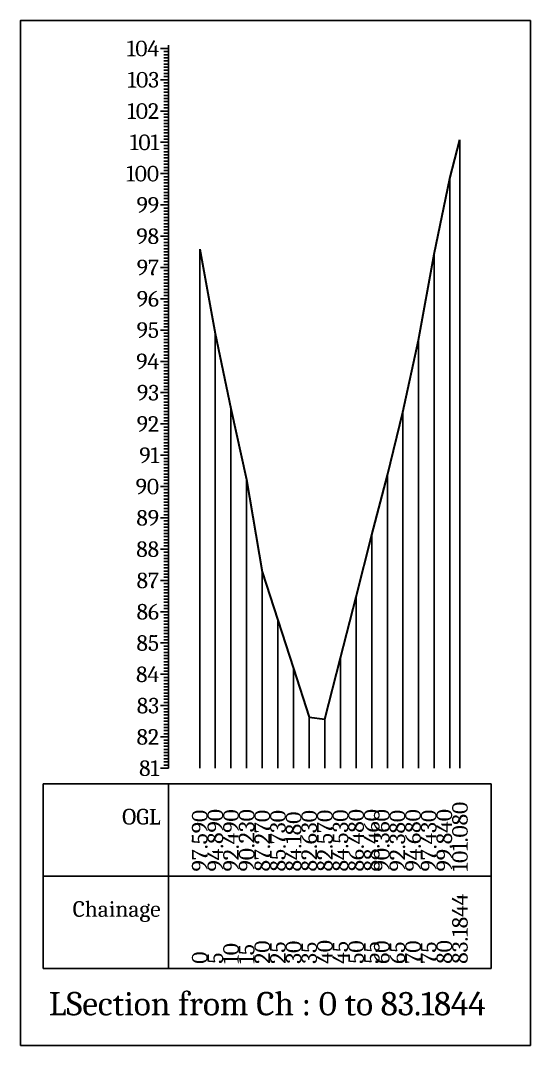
# Model space of a CAD drawing. Header units: inches. Extents: x 12 to 499, y -1 to 336.
# Drawn here: x 336 to 499, y 8.5 to 336.1 of the extents above; entities that cross this region are included whole.
import ezdxf
from ezdxf.enums import TextEntityAlignment as Align

# ---------------------------------------------------------------- set-up
doc = ezdxf.new("R2010")
doc.units = ezdxf.units.IN
for name, color, linetype in [('Data Table', 7, 'Continuous'), ('Minor Scale', 250, 'Continuous'), ('OGL', 1, 'Continuous'), ('STR-STR1', 7, 'Continuous')]:
    doc.layers.add(name, color=color, linetype=linetype)
doc.styles.get("Standard").update_dxf_attribs({"font": 'Cambria.ttf'})

msp = doc.modelspace()

# ---------------------------------------------------------------- linework, layer by layer
at = {"layer": 'Data Table'}
for p, q in [((383.27, 97.15), (383.27, 328.15)), ((383.27, 327.15), (380.77, 327.15)), ((383.27, 317.15), (380.77, 317.15)), ((383.27, 307.15), (380.77, 307.15)), ((383.27, 297.15), (380.77, 297.15)), ((476.46, 97.15), (476.46, 297.95)), ((383.27, 287.15), (380.77, 287.15)), ((473.27, 97.15), (473.27, 285.55)), ((383.27, 277.15), (380.77, 277.15)), ((383.27, 267.15), (380.77, 267.15)), ((393.27, 97.15), (393.27, 263.05)), ((468.27, 97.15), (468.27, 261.45)), ((383.27, 257.15), (380.77, 257.15)), ((383.27, 247.15), (380.77, 247.15)), ((383.27, 237.15), (380.77, 237.15)), ((398.27, 97.15), (398.27, 236.05)), ((463.27, 97.15), (463.27, 233.95)), ((383.27, 227.15), (380.77, 227.15)), ((383.27, 217.15), (380.77, 217.15)), ((403.27, 97.15), (403.27, 212.05)), ((458.27, 97.15), (458.27, 210.95)), ((383.27, 207.15), (380.77, 207.15)), ((383.27, 197.15), (380.77, 197.15)), ((453.27, 97.15), (453.27, 190.75)), ((383.27, 187.15), (380.77, 187.15)), ((408.27, 97.15), (408.27, 189.45)), ((383.27, 177.15), (380.77, 177.15)), ((448.27, 97.15), (448.27, 171.75)), ((383.27, 167.15), (380.77, 167.15)), ((413.27, 97.15), (413.27, 159.85)), ((383.27, 157.15), (380.77, 157.15)), ((443.27, 97.15), (443.27, 151.95)), ((383.27, 147.15), (380.77, 147.15)), ((418.27, 97.15), (418.27, 144.45)), ((383.27, 137.15), (380.77, 137.15)), ((438.27, 97.15), (438.27, 132.45)), ((423.27, 97.15), (423.27, 128.95)), ((383.27, 127.15), (380.77, 127.15)), ((383.27, 117.15), (380.77, 117.15)), ((428.27, 97.15), (428.27, 113.45)), ((433.27, 97.15), (433.27, 112.85)), ((383.27, 107.15), (380.77, 107.15)), ((383.27, 97.15), (380.77, 97.15)), ((343.27, 92.15), (486.46, 92.15)), ((343.27, 92.15), (343.27, 33.15)), ((383.27, 92.15), (383.27, 33.15)), ((486.46, 92.15), (486.46, 33.15)), ((343.27, 33.15), (486.46, 33.15))]:
    msp.add_line(p, q, dxfattribs=at)
at = {"layer": 'Minor Scale'}
for p, q in [((383.27, 326.15), (381.77, 326.15)), ((383.27, 325.15), (381.77, 325.15)), ((383.27, 324.15), (381.77, 324.15)), ((383.27, 323.15), (381.77, 323.15)), ((383.27, 322.15), (381.77, 322.15)), ((383.27, 321.15), (381.77, 321.15)), ((383.27, 320.15), (381.77, 320.15)), ((383.27, 319.15), (381.77, 319.15)), ((383.27, 318.15), (381.77, 318.15)), ((383.27, 316.15), (381.77, 316.15)), ((383.27, 315.15), (381.77, 315.15)), ((383.27, 314.15), (381.77, 314.15)), ((383.27, 313.15), (381.77, 313.15)), ((383.27, 312.15), (381.77, 312.15)), ((383.27, 311.15), (381.77, 311.15)), ((383.27, 310.15), (381.77, 310.15)), ((383.27, 309.15), (381.77, 309.15)), ((383.27, 308.15), (381.77, 308.15)), ((383.27, 306.15), (381.77, 306.15)), ((383.27, 305.15), (381.77, 305.15)), ((383.27, 304.15), (381.77, 304.15)), ((383.27, 303.15), (381.77, 303.15)), ((383.27, 302.15), (381.77, 302.15)), ((383.27, 301.15), (381.77, 301.15)), ((383.27, 300.15), (381.77, 300.15)), ((383.27, 299.15), (381.77, 299.15)), ((383.27, 298.15), (381.77, 298.15)), ((383.27, 296.15), (381.77, 296.15)), ((383.27, 295.15), (381.77, 295.15)), ((383.27, 294.15), (381.77, 294.15)), ((383.27, 293.15), (381.77, 293.15)), ((383.27, 292.15), (381.77, 292.15)), ((383.27, 291.15), (381.77, 291.15)), ((383.27, 290.15), (381.77, 290.15)), ((383.27, 289.15), (381.77, 289.15)), ((383.27, 288.15), (381.77, 288.15)), ((383.27, 286.15), (381.77, 286.15)), ((383.27, 285.15), (381.77, 285.15)), ((383.27, 284.15), (381.77, 284.15)), ((383.27, 283.15), (381.77, 283.15)), ((383.27, 282.15), (381.77, 282.15)), ((383.27, 281.15), (381.77, 281.15)), ((383.27, 280.15), (381.77, 280.15)), ((383.27, 279.15), (381.77, 279.15)), ((383.27, 278.15), (381.77, 278.15)), ((383.27, 276.15), (381.77, 276.15)), ((383.27, 275.15), (381.77, 275.15)), ((383.27, 274.15), (381.77, 274.15)), ((383.27, 273.15), (381.77, 273.15)), ((383.27, 272.15), (381.77, 272.15)), ((383.27, 271.15), (381.77, 271.15)), ((383.27, 270.15), (381.77, 270.15)), ((383.27, 269.15), (381.77, 269.15)), ((383.27, 268.15), (381.77, 268.15)), ((383.27, 266.15), (381.77, 266.15)), ((383.27, 265.15), (381.77, 265.15)), ((383.27, 264.15), (381.77, 264.15)), ((383.27, 263.15), (381.77, 263.15)), ((383.27, 262.15), (381.77, 262.15)), ((383.27, 261.15), (381.77, 261.15)), ((383.27, 260.15), (381.77, 260.15)), ((383.27, 259.15), (381.77, 259.15)), ((383.27, 258.15), (381.77, 258.15)), ((383.27, 256.15), (381.77, 256.15)), ((383.27, 255.15), (381.77, 255.15)), ((383.27, 254.15), (381.77, 254.15)), ((383.27, 253.15), (381.77, 253.15)), ((383.27, 252.15), (381.77, 252.15)), ((383.27, 251.15), (381.77, 251.15)), ((383.27, 250.15), (381.77, 250.15)), ((383.27, 249.15), (381.77, 249.15)), ((383.27, 248.15), (381.77, 248.15)), ((383.27, 246.15), (381.77, 246.15)), ((383.27, 245.15), (381.77, 245.15)), ((383.27, 244.15), (381.77, 244.15)), ((383.27, 243.15), (381.77, 243.15)), ((383.27, 242.15), (381.77, 242.15)), ((383.27, 241.15), (381.77, 241.15)), ((383.27, 240.15), (381.77, 240.15)), ((383.27, 239.15), (381.77, 239.15)), ((383.27, 238.15), (381.77, 238.15)), ((383.27, 236.15), (381.77, 236.15)), ((383.27, 235.15), (381.77, 235.15)), ((383.27, 234.15), (381.77, 234.15)), ((383.27, 233.15), (381.77, 233.15)), ((383.27, 232.15), (381.77, 232.15)), ((383.27, 231.15), (381.77, 231.15)), ((383.27, 230.15), (381.77, 230.15)), ((383.27, 229.15), (381.77, 229.15)), ((383.27, 228.15), (381.77, 228.15)), ((383.27, 226.15), (381.77, 226.15)), ((383.27, 225.15), (381.77, 225.15)), ((383.27, 224.15), (381.77, 224.15)), ((383.27, 223.15), (381.77, 223.15)), ((383.27, 222.15), (381.77, 222.15)), ((383.27, 221.15), (381.77, 221.15)), ((383.27, 220.15), (381.77, 220.15)), ((383.27, 219.15), (381.77, 219.15)), ((383.27, 218.15), (381.77, 218.15)), ((383.27, 216.15), (381.77, 216.15)), ((383.27, 215.15), (381.77, 215.15)), ((383.27, 214.15), (381.77, 214.15)), ((383.27, 213.15), (381.77, 213.15)), ((383.27, 212.15), (381.77, 212.15)), ((383.27, 211.15), (381.77, 211.15)), ((383.27, 210.15), (381.77, 210.15)), ((383.27, 209.15), (381.77, 209.15)), ((383.27, 208.15), (381.77, 208.15)), ((383.27, 206.15), (381.77, 206.15)), ((383.27, 205.15), (381.77, 205.15)), ((383.27, 204.15), (381.77, 204.15)), ((383.27, 203.15), (381.77, 203.15)), ((383.27, 202.15), (381.77, 202.15)), ((383.27, 201.15), (381.77, 201.15)), ((383.27, 200.15), (381.77, 200.15)), ((383.27, 199.15), (381.77, 199.15)), ((383.27, 198.15), (381.77, 198.15)), ((383.27, 196.15), (381.77, 196.15)), ((383.27, 195.15), (381.77, 195.15)), ((383.27, 194.15), (381.77, 194.15)), ((383.27, 193.15), (381.77, 193.15)), ((383.27, 192.15), (381.77, 192.15)), ((383.27, 191.15), (381.77, 191.15)), ((383.27, 190.15), (381.77, 190.15)), ((383.27, 189.15), (381.77, 189.15)), ((383.27, 188.15), (381.77, 188.15)), ((383.27, 186.15), (381.77, 186.15)), ((383.27, 185.15), (381.77, 185.15)), ((383.27, 184.15), (381.77, 184.15)), ((383.27, 183.15), (381.77, 183.15)), ((383.27, 182.15), (381.77, 182.15)), ((383.27, 181.15), (381.77, 181.15)), ((383.27, 180.15), (381.77, 180.15)), ((383.27, 179.15), (381.77, 179.15)), ((383.27, 178.15), (381.77, 178.15)), ((383.27, 176.15), (381.77, 176.15)), ((383.27, 175.15), (381.77, 175.15)), ((383.27, 174.15), (381.77, 174.15)), ((383.27, 173.15), (381.77, 173.15)), ((383.27, 172.15), (381.77, 172.15)), ((383.27, 171.15), (381.77, 171.15)), ((383.27, 170.15), (381.77, 170.15)), ((383.27, 169.15), (381.77, 169.15)), ((383.27, 168.15), (381.77, 168.15)), ((383.27, 166.15), (381.77, 166.15)), ((383.27, 165.15), (381.77, 165.15)), ((383.27, 164.15), (381.77, 164.15)), ((383.27, 163.15), (381.77, 163.15)), ((383.27, 162.15), (381.77, 162.15)), ((383.27, 161.15), (381.77, 161.15)), ((383.27, 160.15), (381.77, 160.15)), ((383.27, 159.15), (381.77, 159.15)), ((383.27, 158.15), (381.77, 158.15)), ((383.27, 156.15), (381.77, 156.15)), ((383.27, 155.15), (381.77, 155.15)), ((383.27, 154.15), (381.77, 154.15)), ((383.27, 153.15), (381.77, 153.15)), ((383.27, 152.15), (381.77, 152.15)), ((383.27, 151.15), (381.77, 151.15)), ((383.27, 150.15), (381.77, 150.15)), ((383.27, 149.15), (381.77, 149.15)), ((383.27, 148.15), (381.77, 148.15)), ((383.27, 146.15), (381.77, 146.15)), ((383.27, 145.15), (381.77, 145.15)), ((383.27, 144.15), (381.77, 144.15)), ((383.27, 143.15), (381.77, 143.15)), ((383.27, 142.15), (381.77, 142.15)), ((383.27, 141.15), (381.77, 141.15)), ((383.27, 140.15), (381.77, 140.15)), ((383.27, 139.15), (381.77, 139.15)), ((383.27, 138.15), (381.77, 138.15)), ((383.27, 136.15), (381.77, 136.15)), ((383.27, 135.15), (381.77, 135.15)), ((383.27, 134.15), (381.77, 134.15)), ((383.27, 133.15), (381.77, 133.15)), ((383.27, 132.15), (381.77, 132.15)), ((383.27, 131.15), (381.77, 131.15)), ((383.27, 130.15), (381.77, 130.15)), ((383.27, 129.15), (381.77, 129.15)), ((383.27, 128.15), (381.77, 128.15)), ((383.27, 126.15), (381.77, 126.15)), ((383.27, 125.15), (381.77, 125.15)), ((383.27, 124.15), (381.77, 124.15)), ((383.27, 123.15), (381.77, 123.15)), ((383.27, 122.15), (381.77, 122.15)), ((383.27, 121.15), (381.77, 121.15)), ((383.27, 120.15), (381.77, 120.15)), ((383.27, 119.15), (381.77, 119.15)), ((383.27, 118.15), (381.77, 118.15)), ((383.27, 116.15), (381.77, 116.15)), ((383.27, 115.15), (381.77, 115.15)), ((383.27, 114.15), (381.77, 114.15)), ((383.27, 113.15), (381.77, 113.15)), ((383.27, 112.15), (381.77, 112.15)), ((383.27, 111.15), (381.77, 111.15)), ((383.27, 110.15), (381.77, 110.15)), ((383.27, 109.15), (381.77, 109.15)), ((383.27, 108.15), (381.77, 108.15)), ((383.27, 106.15), (381.77, 106.15)), ((383.27, 105.15), (381.77, 105.15)), ((383.27, 104.15), (381.77, 104.15)), ((383.27, 103.15), (381.77, 103.15)), ((383.27, 102.15), (381.77, 102.15)), ((383.27, 101.15), (381.77, 101.15)), ((383.27, 100.15), (381.77, 100.15)), ((383.27, 99.15), (381.77, 99.15)), ((383.27, 98.15), (381.77, 98.15))]:
    msp.add_line(p, q, dxfattribs=at)
at = {"layer": 'OGL'}
msp.add_line((343.27, 62.65), (486.46, 62.65), dxfattribs=at)
at = {"layer": 'OGL', "lineweight": 30, "flags": 128}
msp.add_lwpolyline([(393.27, 263.05), (398.27, 236.05), (403.27, 212.05), (408.27, 189.45), (413.27, 159.85), (418.27, 144.45), (423.27, 128.95), (428.27, 113.45), (433.27, 112.85), (438.27, 132.45), (443.27, 151.95), (448.27, 171.75), (453.27, 190.75), (458.27, 210.95), (463.27, 233.95), (468.27, 261.45), (473.27, 285.55), (476.46, 297.95)], dxfattribs=at)
at = {"layer": 'STR-STR1'}
msp.add_lwpolyline([(335.99, 8.53), (499.03, 8.53), (499.03, 336.07), (335.99, 336.07)], close=True, dxfattribs=at)

# ---------------------------------------------------------------- texts
at = {"layer": 'Data Table'}
for s, p in [('104', (380.27, 324.65)), ('103', (380.27, 314.65)), ('102', (380.27, 304.65)), ('101', (380.27, 294.65)), ('100', (380.27, 284.65)), ('99', (380.27, 274.65)), ('98', (380.27, 264.65)), ('97', (380.27, 254.65)), ('96', (380.27, 244.65)), ('95', (380.27, 234.65)), ('94', (380.27, 224.65)), ('93', (380.27, 214.65)), ('92', (380.27, 204.65)), ('91', (380.27, 194.65)), ('90', (380.27, 184.65)), ('89', (380.27, 174.65)), ('88', (380.27, 164.65)), ('87', (380.27, 154.65)), ('86', (380.27, 144.65)), ('85', (380.27, 134.65)), ('84', (380.27, 124.65)), ('83', (380.27, 114.65)), ('82', (380.27, 104.65)), ('81', (380.27, 94.65)), ('Chainage', (380.77, 49.65))]:
    msp.add_text(s, height=5, dxfattribs=at).set_placement(p, align=Align.RIGHT)
for s, p in [('83.1844', (476.46, 34.65)), ('10', (403.27, 34.65)), ('15', (408.27, 34.65)), ('20', (413.27, 34.65)), ('25', (418.27, 34.65)), ('30', (423.27, 34.65)), ('35', (428.27, 34.65)), ('40', (433.27, 34.65)), ('45', (438.27, 34.65)), ('50', (443.27, 34.65)), ('55', (448.27, 34.65)), ('60', (451.46, 34.65)), ('65', (456.46, 34.65)), ('70', (461.46, 34.65)), ('75', (466.46, 34.65)), ('80', (471.46, 34.65)), ('0', (393.27, 34.65)), ('5', (398.27, 34.65))]:
    msp.add_text(s, height=5, rotation=90, dxfattribs=at).set_placement(p, align=Align.MIDDLE_LEFT)
msp.add_text('LSection from Ch : 0 to 83.1844', height=7.5, dxfattribs=at).set_placement((414.86, 18.15), align=Align.CENTER)
at = {"layer": 'OGL'}
for s, p in [('101.080', (476.46, 64.15)), ('97.590', (393.27, 64.15)), ('94.890', (398.27, 64.15)), ('92.490', (403.27, 64.15)), ('90.230', (408.27, 64.15)), ('87.270', (413.27, 64.15)), ('85.730', (418.27, 64.15)), ('84.180', (423.27, 64.15)), ('82.630', (428.27, 64.15)), ('82.570', (433.27, 64.15)), ('84.530', (438.27, 64.15)), ('86.480', (443.27, 64.15)), ('88.460', (448.27, 64.15)), ('90.360', (451.46, 64.15)), ('92.380', (456.46, 64.15)), ('94.680', (461.46, 64.15)), ('97.430', (466.46, 64.15)), ('99.840', (471.46, 64.15))]:
    msp.add_text(s, height=5, rotation=90, dxfattribs=at).set_placement(p, align=Align.MIDDLE_LEFT)
msp.add_text('OGL', height=5, dxfattribs=at).set_placement((380.77, 79.15), align=Align.RIGHT)

doc.saveas('drawing.dxf')
